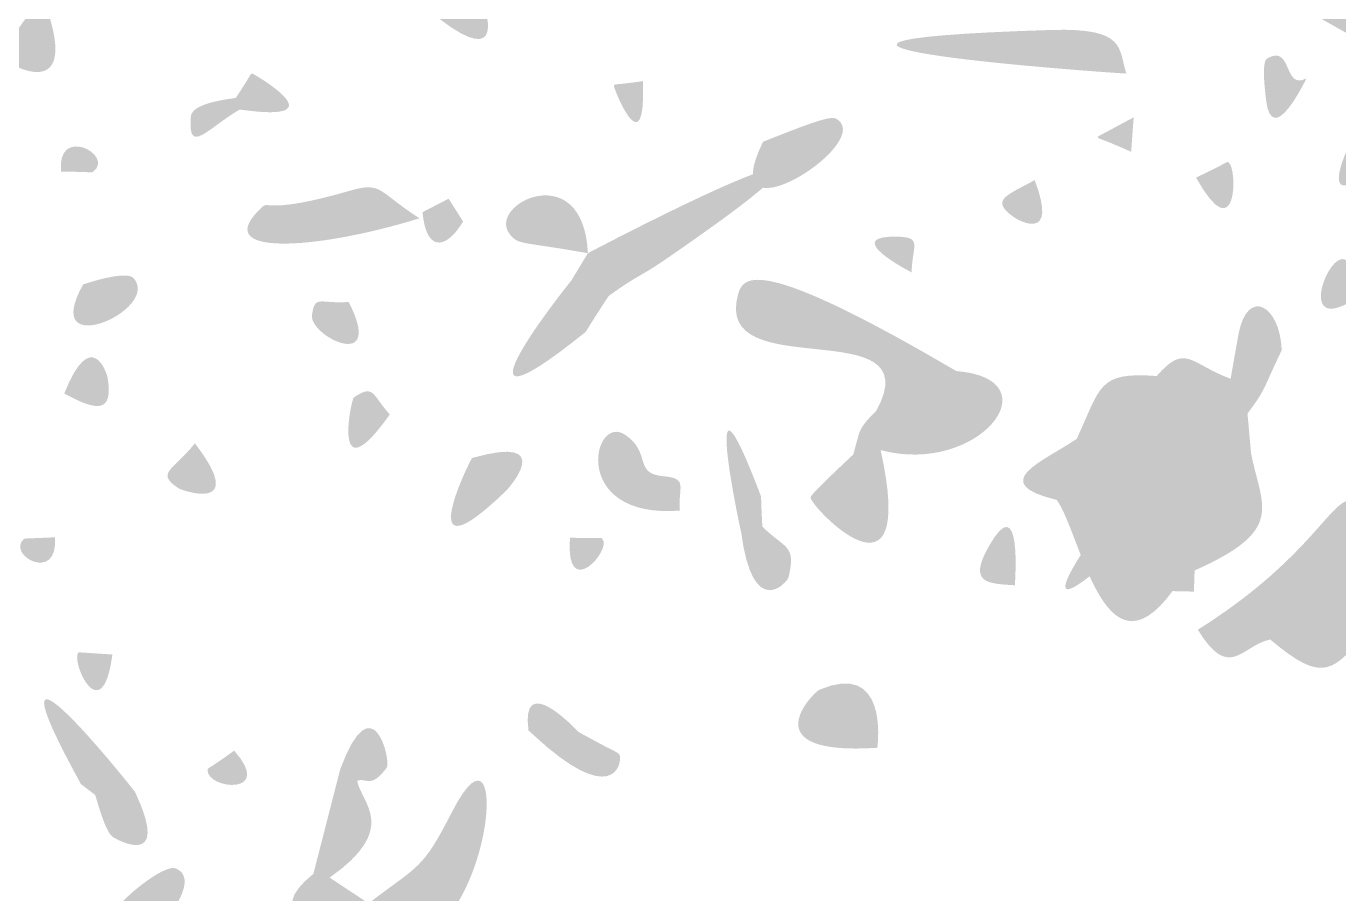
# Model space of a CAD drawing. Header units: millimetres. Extents: x 1061 to 1250, y 28 to 134.
# Drawn here: x 1078.8 to 1089.84, y 59.55 to 66.86 of the extents above; entities that cross this region are included whole.
import ezdxf

# ---------------------------------------------------------------- set-up
doc = ezdxf.new("R2010")
doc.units = ezdxf.units.MM

msp = doc.modelspace()

# ---------------------------------------------------------------- hatches: boundary and pattern name
at = {"true_color": 0x080808, "transparency": 33554687}
h = msp.add_hatch(color=18, dxfattribs=at)
edge = h.paths.add_edge_path(flags=0)
edge.add_spline(control_points=[(1089.63, 67.654), (1089.63, 67.654), (1089.888, 67.645), (1089.888, 67.645), (1089.957, 67.229), (1089.953, 67.241), (1090.278, 66.973), (1091.91, 65.624), (1089.656, 66.942), (1089.61, 66.969), (1089.61, 66.969), (1089.572, 67.059), (1089.572, 67.059), (1089.594, 67.381), (1089.612, 67.35), (1089.63, 67.654)], knot_values=[0, 0, 0, 0, 1, 1, 1, 2, 2, 2, 3, 3, 3, 4, 4, 4, 5, 5, 5, 5], degree=3, periodic=1)
h = msp.add_hatch(color=18, dxfattribs=at)
edge = h.paths.add_edge_path(flags=0)
edge.add_spline(control_points=[(1088.355, 67.211), (1088.627, 67.281), (1088.605, 67.288), (1088.627, 67.281), (1088.695, 67.259), (1088.558, 66.569), (1088.355, 67.211)], knot_values=[0, 0, 0, 0, 1, 1, 1, 2, 2, 2, 2], degree=3, periodic=1)
h = msp.add_hatch(color=18, dxfattribs=at)
edge = h.paths.add_edge_path(flags=0)
edge.add_spline(control_points=[(1082.275, 66.918), (1082.504, 67.085), (1082.518, 67.205), (1082.638, 67.053), (1082.658, 67.029), (1082.852, 66.476), (1082.275, 66.918)], knot_values=[0, 0, 0, 0, 1, 1, 1, 2, 2, 2, 2], degree=3, periodic=1)
h = msp.add_hatch(color=18, dxfattribs=at)
edge = h.paths.add_edge_path(flags=0)
edge.add_spline(control_points=[(1078.93, 67.123), (1079.315, 66.128), (1078.609, 66.553), (1078.586, 66.598), (1078.564, 66.643), (1078.611, 66.636), (1078.93, 67.123)], knot_values=[0, 0, 0, 0, 1, 1, 1, 2, 2, 2, 2], degree=3, periodic=1)
h = msp.add_hatch(color=18, dxfattribs=at)
edge = h.paths.add_edge_path(flags=0)
edge.add_spline(control_points=[(1088.058, 66.457), (1088, 66.456), (1084.183, 66.723), (1087.432, 66.824), (1088.067, 66.843), (1087.988, 66.659), (1088.058, 66.457)], knot_values=[0, 0, 0, 0, 1, 1, 1, 2, 2, 2, 2], degree=3, periodic=1)
h = msp.add_hatch(color=18, dxfattribs=at)
edge = h.paths.add_edge_path(flags=0)
edge.add_spline(control_points=[(1089.573, 66.416), (1089.559, 66.388), (1089.284, 65.819), (1089.233, 66.235), (1089.194, 66.558), (1089.227, 66.576), (1089.252, 66.589), (1089.455, 66.697), (1089.379, 66.313), (1089.573, 66.416)], knot_values=[0, 0, 0, 0, 1, 1, 1, 2, 2, 2, 3, 3, 3, 3], degree=3, periodic=1)
h = msp.add_hatch(color=18, dxfattribs=at)
edge = h.paths.add_edge_path(flags=0)
edge.add_spline(control_points=[(1083.526, 64.944), (1083.572, 64.97), (1086.616, 66.568), (1084.185, 64.896), (1083.947, 64.732), (1083.959, 64.771), (1083.7, 64.583), (1083.676, 64.597), (1083.675, 64.571), (1083.385, 64.712), (1083.385, 64.712), (1083.526, 64.944), (1083.526, 64.944)], knot_values=[0, 0, 0, 0, 1, 1, 1, 2, 2, 2, 3, 3, 3, 4, 4, 4, 4], degree=3, periodic=1)
h = msp.add_hatch(color=18, dxfattribs=at)
edge = h.paths.add_edge_path(flags=0)
edge.add_spline(control_points=[(1080.562, 66.251), (1080.701, 66.458), (1080.682, 66.454), (1080.701, 66.458), (1080.703, 66.458), (1081.461, 66.029), (1080.596, 66.154), (1080.596, 66.154), (1080.562, 66.251), (1080.562, 66.251)], knot_values=[0, 0, 0, 0, 1, 1, 1, 2, 2, 2, 3, 3, 3, 3], degree=3, periodic=1)
h = msp.add_hatch(color=18, dxfattribs=at)
edge = h.paths.add_edge_path(flags=0)
edge.add_spline(control_points=[(1083.989, 66.393), (1084.017, 65.644), (1083.735, 66.344), (1083.745, 66.357), (1083.758, 66.372), (1083.745, 66.357), (1083.989, 66.393)], knot_values=[0, 0, 0, 0, 1, 1, 1, 2, 2, 2, 2], degree=3, periodic=1)
h = msp.add_hatch(color=18, dxfattribs=at)
edge = h.paths.add_edge_path(flags=0)
edge.add_spline(control_points=[(1080.562, 66.251), (1080.562, 66.251), (1080.596, 66.154), (1080.596, 66.154), (1080.324, 65.995), (1080.16, 65.765), (1080.184, 66.087), (1080.187, 66.121), (1080.193, 66.205), (1080.562, 66.251)], knot_values=[0, 0, 0, 0, 1, 1, 1, 2, 2, 2, 3, 3, 3, 3], degree=3, periodic=1)
h = msp.add_hatch(color=18, dxfattribs=at)
edge = h.paths.add_edge_path(flags=0)
edge.add_spline(control_points=[(1085, 65.882), (1085.572, 66.113), (1085.593, 66.096), (1085.634, 66.064), (1085.913, 65.847), (1084.568, 65.008), (1085, 65.882)], knot_values=[0, 0, 0, 0, 1, 1, 1, 2, 2, 2, 2], degree=3, periodic=1)
h = msp.add_hatch(color=18, dxfattribs=at)
edge = h.paths.add_edge_path(flags=0)
edge.add_spline(control_points=[(1088.119, 66.088), (1088.119, 66.088), (1088.098, 65.798), (1088.098, 65.798), (1087.815, 65.925), (1087.825, 65.902), (1087.815, 65.925), (1087.815, 65.925), (1088.119, 66.088), (1088.119, 66.088)], knot_values=[0, 0, 0, 0, 1, 1, 1, 2, 2, 2, 3, 3, 3, 3], degree=3, periodic=1)
h = msp.add_hatch(color=18, dxfattribs=at)
edge = h.paths.add_edge_path(flags=0)
edge.add_spline(control_points=[(1079.092, 65.63), (1079.053, 66.028), (1079.544, 65.773), (1079.364, 65.631), (1079.347, 65.618), (1079.364, 65.631), (1079.092, 65.63)], knot_values=[0, 0, 0, 0, 1, 1, 1, 2, 2, 2, 2], degree=3, periodic=1)
h = msp.add_hatch(color=18, dxfattribs=at)
edge = h.paths.add_edge_path(flags=0)
edge.add_spline(control_points=[(1089.94, 65.873), (1090.185, 65.737), (1090.182, 65.76), (1090.185, 65.737), (1090.192, 65.692), (1089.627, 65.185), (1089.94, 65.873)], knot_values=[0, 0, 0, 0, 1, 1, 1, 2, 2, 2, 2], degree=3, periodic=1)
h = msp.add_hatch(color=18, dxfattribs=at)
edge = h.paths.add_edge_path(flags=0)
edge.add_spline(control_points=[(1083.526, 64.944), (1082.96, 65.045), (1082.943, 65.012), (1082.87, 65.102), (1082.665, 65.355), (1083.489, 65.765), (1083.526, 64.944)], knot_values=[0, 0, 0, 0, 1, 1, 1, 2, 2, 2, 2], degree=3, periodic=1)
h = msp.add_hatch(color=18, dxfattribs=at)
edge = h.paths.add_edge_path(flags=0)
edge.add_spline(control_points=[(1088.644, 65.581), (1088.918, 65.708), (1088.897, 65.719), (1088.918, 65.708), (1088.993, 65.666), (1088.995, 64.951), (1088.644, 65.581)], knot_values=[0, 0, 0, 0, 1, 1, 1, 2, 2, 2, 2], degree=3, periodic=1)
h = msp.add_hatch(color=18, dxfattribs=at)
edge = h.paths.add_edge_path(flags=0)
edge.add_spline(control_points=[(1082.109, 65.238), (1081.235, 64.967), (1080.313, 64.908), (1080.792, 65.339), (1080.837, 65.379), (1080.85, 65.275), (1081.526, 65.471), (1081.797, 65.55), (1081.762, 65.459), (1082.109, 65.238)], knot_values=[0, 0, 0, 0, 1, 1, 1, 2, 2, 2, 3, 3, 3, 3], degree=3, periodic=1)
h = msp.add_hatch(color=18, dxfattribs=at)
edge = h.paths.add_edge_path(flags=0)
edge.add_spline(control_points=[(1087.286, 65.56), (1087.489, 65.027), (1087.146, 65.225), (1087.122, 65.24), (1086.894, 65.395), (1087.06, 65.432), (1087.286, 65.56)], knot_values=[0, 0, 0, 0, 1, 1, 1, 2, 2, 2, 2], degree=3, periodic=1)
h = msp.add_hatch(color=18, dxfattribs=at)
edge = h.paths.add_edge_path(flags=0)
edge.add_spline(control_points=[(1082.354, 65.403), (1082.354, 65.403), (1082.476, 65.211), (1082.476, 65.211), (1082.316, 64.948), (1082.159, 64.98), (1082.135, 65.29), (1082.135, 65.29), (1082.354, 65.403), (1082.354, 65.403)], knot_values=[0, 0, 0, 0, 1, 1, 1, 2, 2, 2, 3, 3, 3, 3], degree=3, periodic=1)
h = msp.add_hatch(color=18, dxfattribs=at)
edge = h.paths.add_edge_path(flags=0)
edge.add_spline(control_points=[(1086.251, 64.782), (1086.229, 64.794), (1085.638, 65.099), (1086.143, 65.083), (1086.345, 65.076), (1086.252, 64.999), (1086.251, 64.782)], knot_values=[0, 0, 0, 0, 1, 1, 1, 2, 2, 2, 2], degree=3, periodic=1)
h = msp.add_hatch(color=18, dxfattribs=at)
edge = h.paths.add_edge_path(flags=0)
edge.add_spline(control_points=[(1090.023, 64.586), (1089.465, 64.197), (1089.755, 64.979), (1089.903, 64.887), (1089.903, 64.887), (1090.023, 64.586), (1090.023, 64.586)], knot_values=[0, 0, 0, 0, 1, 1, 1, 2, 2, 2, 2], degree=3, periodic=1)
h = msp.add_hatch(color=18, dxfattribs=at)
edge = h.paths.add_edge_path(flags=0)
edge.add_spline(control_points=[(1086.626, 63.952), (1086.358, 63.644), (1086.332, 63.706), (1085.955, 63.62), (1086.418, 64.474), (1084.564, 63.812), (1084.791, 64.602), (1084.835, 64.753), (1084.965, 64.928), (1086.626, 63.952)], knot_values=[0, 0, 0, 0, 1, 1, 1, 2, 2, 2, 3, 3, 3, 3], degree=3, periodic=1)
h = msp.add_hatch(color=18, dxfattribs=at)
edge = h.paths.add_edge_path(flags=0)
edge.add_spline(control_points=[(1079.278, 64.681), (1079.311, 64.692), (1079.644, 64.805), (1079.705, 64.732), (1079.931, 64.465), (1078.907, 64.019), (1079.278, 64.681)], knot_values=[0, 0, 0, 0, 1, 1, 1, 2, 2, 2, 2], degree=3, periodic=1)
h = msp.add_hatch(color=18, dxfattribs=at)
edge = h.paths.add_edge_path(flags=0)
edge.add_spline(control_points=[(1083.385, 64.712), (1083.675, 64.571), (1083.676, 64.597), (1083.7, 64.583), (1083.496, 64.272), (1083.519, 64.291), (1083.496, 64.272), (1082.223, 63.254), (1083.361, 64.685), (1083.385, 64.712)], knot_values=[0, 0, 0, 0, 1, 1, 1, 2, 2, 2, 3, 3, 3, 3], degree=3, periodic=1)
h = msp.add_hatch(color=18, dxfattribs=at)
edge = h.paths.add_edge_path(flags=0)
edge.add_spline(control_points=[(1089.002, 64.267), (1089.079, 64.66), (1089.351, 64.506), (1089.365, 64.127), (1089.157, 64.117), (1089.181, 64.127), (1089.002, 64.267)], knot_values=[0, 0, 0, 0, 1, 1, 1, 2, 2, 2, 2], degree=3, periodic=1)
h = msp.add_hatch(color=18, dxfattribs=at)
edge = h.paths.add_edge_path(flags=0)
edge.add_spline(control_points=[(1081.513, 64.534), (1081.822, 63.928), (1081.18, 64.247), (1081.204, 64.422), (1081.228, 64.601), (1081.273, 64.514), (1081.513, 64.534)], knot_values=[0, 0, 0, 0, 1, 1, 1, 2, 2, 2, 2], degree=3, periodic=1)
h = msp.add_hatch(color=18, dxfattribs=at)
edge = h.paths.add_edge_path(flags=0)
edge.add_spline(control_points=[(1079.119, 63.763), (1079.349, 64.338), (1079.479, 63.928), (1079.484, 63.897), (1079.534, 63.594), (1079.393, 63.613), (1079.119, 63.763)], knot_values=[0, 0, 0, 0, 1, 1, 1, 2, 2, 2, 2], degree=3, periodic=1)
h = msp.add_hatch(color=18, dxfattribs=at)
edge = h.paths.add_edge_path(flags=0)
edge.add_spline(control_points=[(1084.816, 62.594), (1084.807, 62.621), (1084.456, 64.283), (1084.98, 62.905), (1084.987, 62.885), (1084.98, 62.905), (1084.994, 62.642), (1084.994, 62.642), (1084.816, 62.594), (1084.816, 62.594)], knot_values=[0, 0, 0, 0, 1, 1, 1, 2, 2, 2, 3, 3, 3, 3], degree=3, periodic=1)
h = msp.add_hatch(color=18, dxfattribs=at)
edge = h.paths.add_edge_path(flags=0)
edge.add_spline(control_points=[(1088.313, 63.91), (1088.558, 64.191), (1088.591, 64.014), (1088.935, 63.887), (1089.027, 63.81), (1089, 63.809), (1089.077, 63.594), (1089.077, 63.594), (1089.107, 63.259), (1089.107, 63.259), (1089.107, 63.259), (1088.817, 63.18), (1088.817, 63.18), (1088.756, 63.664), (1088.631, 63.566), (1088.356, 63.798), (1088.356, 63.798), (1088.313, 63.91), (1088.313, 63.91)], knot_values=[0, 0, 0, 0, 1, 1, 1, 2, 2, 2, 3, 3, 3, 4, 4, 4, 5, 5, 5, 6, 6, 6, 6], degree=3, periodic=1)
h = msp.add_hatch(color=18, dxfattribs=at)
edge = h.paths.add_edge_path(flags=0)
edge.add_spline(control_points=[(1089.002, 64.267), (1089.181, 64.127), (1089.157, 64.117), (1089.365, 64.127), (1089.202, 63.789), (1089.236, 63.807), (1089.077, 63.594), (1089, 63.809), (1089.027, 63.81), (1088.935, 63.887), (1088.935, 63.887), (1089.002, 64.267), (1089.002, 64.267)], knot_values=[0, 0, 0, 0, 1, 1, 1, 2, 2, 2, 3, 3, 3, 4, 4, 4, 4], degree=3, periodic=1)
h = msp.add_hatch(color=18, dxfattribs=at)
edge = h.paths.add_edge_path(flags=0)
edge.add_spline(control_points=[(1081.859, 63.587), (1081.365, 62.888), (1081.533, 63.713), (1081.556, 63.729), (1081.73, 63.849), (1081.711, 63.746), (1081.859, 63.587)], knot_values=[0, 0, 0, 0, 1, 1, 1, 2, 2, 2, 2], degree=3, periodic=1)
h = msp.add_hatch(color=18, dxfattribs=at)
edge = h.paths.add_edge_path(flags=0)
edge.add_spline(control_points=[(1086.626, 63.952), (1087.458, 63.886), (1086.815, 63.066), (1085.99, 63.286), (1085.99, 63.286), (1085.759, 63.249), (1085.759, 63.249), (1085.821, 63.463), (1085.793, 63.456), (1085.955, 63.62), (1086.332, 63.706), (1086.358, 63.644), (1086.626, 63.952)], knot_values=[0, 0, 0, 0, 1, 1, 1, 2, 2, 2, 3, 3, 3, 4, 4, 4, 4], degree=3, periodic=1)
h = msp.add_hatch(color=18, dxfattribs=at)
edge = h.paths.add_edge_path(flags=0)
edge.add_spline(control_points=[(1088.313, 63.91), (1088.313, 63.91), (1088.356, 63.798), (1088.356, 63.798), (1088.631, 63.566), (1088.756, 63.664), (1088.817, 63.18), (1088.806, 63.171), (1088.816, 63.18), (1088.612, 62.921), (1088.612, 62.921), (1088.472, 62.605), (1088.472, 62.605), (1088.472, 62.605), (1088.632, 62.273), (1088.632, 62.273), (1088.632, 62.273), (1088.626, 62.095), (1088.626, 62.095), (1088.626, 62.095), (1088.446, 62.099), (1088.446, 62.099), (1087.869, 61.312), (1087.675, 62.592), (1087.471, 62.867), (1087.757, 63.111), (1087.961, 63.176), (1087.64, 63.381), (1087.845, 63.825), (1087.818, 63.947), (1088.313, 63.91)], knot_values=[0, 0, 0, 0, 1, 1, 1, 2, 2, 2, 3, 3, 3, 4, 4, 4, 5, 5, 5, 6, 6, 6, 7, 7, 7, 8, 8, 8, 9, 9, 9, 10, 10, 10, 10], degree=3, periodic=1)
h = msp.add_hatch(color=18, dxfattribs=at)
edge = h.paths.add_edge_path(flags=0)
edge.add_spline(control_points=[(1084.3, 62.777), (1083.371, 62.705), (1083.565, 63.595), (1083.837, 63.417), (1084.066, 63.266), (1083.903, 63.088), (1084.164, 63.066), (1084.376, 63.047), (1084.282, 62.974), (1084.3, 62.777)], knot_values=[0, 0, 0, 0, 1, 1, 1, 2, 2, 2, 3, 3, 3, 3], degree=3, periodic=1)
h = msp.add_hatch(color=18, dxfattribs=at)
edge = h.paths.add_edge_path(flags=0)
edge.add_spline(control_points=[(1082.552, 63.22), (1083.271, 63.425), (1082.859, 62.964), (1082.836, 62.942), (1082.019, 62.154), (1082.53, 63.196), (1082.552, 63.22)], knot_values=[0, 0, 0, 0, 1, 1, 1, 2, 2, 2, 2], degree=3, periodic=1)
h = msp.add_hatch(color=18, dxfattribs=at)
edge = h.paths.add_edge_path(flags=0)
edge.add_spline(control_points=[(1080.219, 63.344), (1080.674, 62.75), (1080.111, 62.946), (1080.084, 62.963), (1079.88, 63.096), (1080.038, 63.115), (1080.219, 63.344)], knot_values=[0, 0, 0, 0, 1, 1, 1, 2, 2, 2, 2], degree=3, periodic=1)
h = msp.add_hatch(color=18, dxfattribs=at)
edge = h.paths.add_edge_path(flags=0)
edge.add_spline(control_points=[(1087.64, 63.381), (1087.961, 63.176), (1087.757, 63.111), (1087.471, 62.867), (1086.879, 63.011), (1087.355, 63.188), (1087.64, 63.381)], knot_values=[0, 0, 0, 0, 1, 1, 1, 2, 2, 2, 2], degree=3, periodic=1)
h = msp.add_hatch(color=18, dxfattribs=at)
edge = h.paths.add_edge_path(flags=0)
edge.add_spline(control_points=[(1085.759, 63.249), (1085.759, 63.249), (1085.99, 63.286), (1085.99, 63.286), (1086.303, 61.859), (1085.397, 62.812), (1085.399, 62.889), (1085.399, 62.913), (1085.729, 63.221), (1085.759, 63.249)], knot_values=[0, 0, 0, 0, 1, 1, 1, 2, 2, 2, 3, 3, 3, 3], degree=3, periodic=1)
h = msp.add_hatch(color=18, dxfattribs=at)
edge = h.paths.add_edge_path(flags=0)
edge.add_spline(control_points=[(1088.817, 63.18), (1088.817, 63.18), (1089.107, 63.259), (1089.107, 63.259), (1089.195, 62.808), (1089.404, 62.615), (1088.632, 62.273), (1088.632, 62.273), (1088.472, 62.605), (1088.472, 62.605), (1088.472, 62.605), (1088.612, 62.921), (1088.612, 62.921), (1088.816, 63.18), (1088.806, 63.171), (1088.817, 63.18)], knot_values=[0, 0, 0, 0, 1, 1, 1, 2, 2, 2, 3, 3, 3, 4, 4, 4, 5, 5, 5, 5], degree=3, periodic=1)
h = msp.add_hatch(color=18, dxfattribs=at)
edge = h.paths.add_edge_path(flags=0)
edge.add_spline(control_points=[(1087.119, 62.148), (1086.898, 62.164), (1086.719, 62.157), (1086.901, 62.478), (1087.181, 62.972), (1087.121, 62.18), (1087.119, 62.148)], knot_values=[0, 0, 0, 0, 1, 1, 1, 2, 2, 2, 2], degree=3, periodic=1)
h = msp.add_hatch(color=18, dxfattribs=at)
edge = h.paths.add_edge_path(flags=0)
edge.add_spline(control_points=[(1088.096, 63.001), (1088.132, 62.561), (1088.158, 62.585), (1088.132, 62.561), (1086.841, 61.353), (1088.074, 62.975), (1088.096, 63.001)], knot_values=[0, 0, 0, 0, 1, 1, 1, 2, 2, 2, 2], degree=3, periodic=1)
h = msp.add_hatch(color=18, dxfattribs=at)
edge = h.paths.add_edge_path(flags=0)
edge.add_spline(control_points=[(1089.922, 62.862), (1089.922, 62.862), (1089.992, 62.44), (1089.992, 62.44), (1089.642, 62.083), (1089.326, 61.752), (1089.268, 61.692), (1089.025, 61.64), (1088.927, 61.336), (1088.659, 61.774), (1089.555, 62.338), (1089.752, 62.816), (1089.922, 62.862)], knot_values=[0, 0, 0, 0, 1, 1, 1, 2, 2, 2, 3, 3, 3, 4, 4, 4, 4], degree=3, periodic=1)
h = msp.add_hatch(color=18, dxfattribs=at)
edge = h.paths.add_edge_path(flags=0)
edge.add_spline(control_points=[(1084.816, 62.594), (1084.816, 62.594), (1084.994, 62.642), (1084.994, 62.642), (1085.186, 62.452), (1085.28, 62.495), (1085.215, 62.216), (1085.205, 62.173), (1084.914, 61.843), (1084.816, 62.594)], knot_values=[0, 0, 0, 0, 1, 1, 1, 2, 2, 2, 3, 3, 3, 3], degree=3, periodic=1)
h = msp.add_hatch(color=18, dxfattribs=at)
edge = h.paths.add_edge_path(flags=0)
edge.add_spline(control_points=[(1079.04, 62.552), (1079.074, 62.16), (1078.624, 62.402), (1078.782, 62.541), (1078.782, 62.541), (1079.04, 62.552), (1079.04, 62.552)], knot_values=[0, 0, 0, 0, 1, 1, 1, 2, 2, 2, 2], degree=3, periodic=1)
h = msp.add_hatch(color=18, dxfattribs=at)
edge = h.paths.add_edge_path(flags=0)
edge.add_spline(control_points=[(1083.375, 62.549), (1083.647, 62.539), (1083.632, 62.555), (1083.647, 62.539), (1083.735, 62.452), (1083.333, 61.994), (1083.375, 62.549)], knot_values=[0, 0, 0, 0, 1, 1, 1, 2, 2, 2, 2], degree=3, periodic=1)
h = msp.add_hatch(color=18, dxfattribs=at)
edge = h.paths.add_edge_path(flags=0)
edge.add_spline(control_points=[(1089.992, 62.44), (1089.992, 62.44), (1090.094, 62.243), (1090.094, 62.243), (1090.054, 62.109), (1090.074, 62.124), (1090.099, 61.785), (1089.801, 61.414), (1089.714, 61.314), (1089.268, 61.692), (1089.326, 61.752), (1089.642, 62.083), (1089.992, 62.44)], knot_values=[0, 0, 0, 0, 1, 1, 1, 2, 2, 2, 3, 3, 3, 4, 4, 4, 4], degree=3, periodic=1)
h = msp.add_hatch(color=18, dxfattribs=at)
edge = h.paths.add_edge_path(flags=0)
edge.add_spline(control_points=[(1079.26, 60.474), (1078.361, 62.106), (1079.699, 60.436), (1079.717, 60.404), (1079.717, 60.404), (1079.38, 60.382), (1079.38, 60.382), (1079.38, 60.382), (1079.26, 60.474), (1079.26, 60.474)], knot_values=[0, 0, 0, 0, 1, 1, 1, 2, 2, 2, 3, 3, 3, 3], degree=3, periodic=1)
h = msp.add_hatch(color=18, dxfattribs=at)
edge = h.paths.add_edge_path(flags=0)
edge.add_spline(control_points=[(1079.525, 61.565), (1079.438, 60.913), (1079.169, 61.51), (1079.239, 61.584), (1079.239, 61.584), (1079.525, 61.565), (1079.525, 61.565)], knot_values=[0, 0, 0, 0, 1, 1, 1, 2, 2, 2, 2], degree=3, periodic=1)
h = msp.add_hatch(color=18, dxfattribs=at)
edge = h.paths.add_edge_path(flags=0)
edge.add_spline(control_points=[(1083.446, 60.914), (1083.446, 60.914), (1083.187, 60.782), (1083.187, 60.782), (1083.187, 60.782), (1083.026, 60.925), (1083.026, 60.925), (1082.958, 61.432), (1083.423, 60.939), (1083.446, 60.914)], knot_values=[0, 0, 0, 0, 1, 1, 1, 2, 2, 2, 3, 3, 3, 3], degree=3, periodic=1)
h = msp.add_hatch(color=18, dxfattribs=at)
edge = h.paths.add_edge_path(flags=0)
edge.add_spline(control_points=[(1085.962, 60.78), (1084.887, 60.709), (1085.425, 61.247), (1085.475, 61.269), (1086.048, 61.513), (1085.968, 60.835), (1085.962, 60.78)], knot_values=[0, 0, 0, 0, 1, 1, 1, 2, 2, 2, 2], degree=3, periodic=1)
h = msp.add_hatch(color=18, dxfattribs=at)
edge = h.paths.add_edge_path(flags=0)
edge.add_spline(control_points=[(1081.442, 60.6), (1081.717, 61.344), (1081.872, 60.664), (1081.833, 60.612), (1081.697, 60.429), (1081.659, 60.534), (1081.584, 60.501), (1081.584, 60.501), (1081.442, 60.6), (1081.442, 60.6)], knot_values=[0, 0, 0, 0, 1, 1, 1, 2, 2, 2, 3, 3, 3, 3], degree=3, periodic=1)
h = msp.add_hatch(color=18, dxfattribs=at)
edge = h.paths.add_edge_path(flags=0)
edge.add_spline(control_points=[(1081.68, 59.47), (1082.104, 59.796), (1082.13, 59.745), (1082.383, 60.241), (1082.915, 61.283), (1082.739, 58.879), (1081.687, 59.044), (1081.665, 59.048), (1081.687, 59.044), (1081.495, 59.248), (1081.495, 59.248), (1081.68, 59.47), (1081.68, 59.47)], knot_values=[0, 0, 0, 0, 1, 1, 1, 2, 2, 2, 3, 3, 3, 4, 4, 4, 4], degree=3, periodic=1)
h = msp.add_hatch(color=18, dxfattribs=at)
edge = h.paths.add_edge_path(flags=0)
edge.add_spline(control_points=[(1083.446, 60.914), (1083.791, 60.722), (1083.774, 60.748), (1083.791, 60.722), (1083.818, 60.681), (1083.772, 60.293), (1083.187, 60.782), (1083.187, 60.782), (1083.446, 60.914), (1083.446, 60.914)], knot_values=[0, 0, 0, 0, 1, 1, 1, 2, 2, 2, 3, 3, 3, 3], degree=3, periodic=1)
h = msp.add_hatch(color=18, dxfattribs=at)
edge = h.paths.add_edge_path(flags=0)
edge.add_spline(control_points=[(1080.549, 60.756), (1080.89, 60.374), (1080.324, 60.428), (1080.325, 60.592), (1080.325, 60.614), (1080.325, 60.592), (1080.549, 60.756)], knot_values=[0, 0, 0, 0, 1, 1, 1, 2, 2, 2, 2], degree=3, periodic=1)
h = msp.add_hatch(color=18, dxfattribs=at)
edge = h.paths.add_edge_path(flags=0)
edge.add_spline(control_points=[(1081.442, 60.6), (1081.442, 60.6), (1081.584, 60.501), (1081.584, 60.501), (1081.619, 60.315), (1081.942, 60.1), (1081.353, 59.687), (1081.353, 59.687), (1081.216, 59.719), (1081.216, 59.719), (1081.216, 59.719), (1081.442, 60.6), (1081.442, 60.6)], knot_values=[0, 0, 0, 0, 1, 1, 1, 2, 2, 2, 3, 3, 3, 4, 4, 4, 4], degree=3, periodic=1)
h = msp.add_hatch(color=18, dxfattribs=at)
edge = h.paths.add_edge_path(flags=0)
edge.add_spline(control_points=[(1079.38, 60.382), (1079.38, 60.382), (1079.717, 60.404), (1079.717, 60.404), (1080.028, 59.741), (1079.544, 60.012), (1079.521, 60.035), (1079.5, 60.056), (1079.463, 60.093), (1079.38, 60.382)], knot_values=[0, 0, 0, 0, 1, 1, 1, 2, 2, 2, 3, 3, 3, 3], degree=3, periodic=1)
h = msp.add_hatch(color=18, dxfattribs=at)
edge = h.paths.add_edge_path(flags=0)
edge.add_spline(control_points=[(1079.819, 59.141), (1078.829, 58.851), (1079.895, 59.843), (1080.06, 59.763), (1080.108, 59.74), (1080.284, 59.655), (1079.819, 59.141)], knot_values=[0, 0, 0, 0, 1, 1, 1, 2, 2, 2, 2], degree=3, periodic=1)
h = msp.add_hatch(color=18, dxfattribs=at)
edge = h.paths.add_edge_path(flags=0)
edge.add_spline(control_points=[(1081.216, 59.719), (1081.216, 59.719), (1081.353, 59.687), (1081.353, 59.687), (1081.353, 59.687), (1081.68, 59.47), (1081.68, 59.47), (1081.68, 59.47), (1081.495, 59.248), (1081.495, 59.248), (1081.257, 59.311), (1080.779, 59.364), (1081.216, 59.719)], knot_values=[0, 0, 0, 0, 1, 1, 1, 2, 2, 2, 3, 3, 3, 4, 4, 4, 4], degree=3, periodic=1)

doc.saveas('drawing.dxf')
